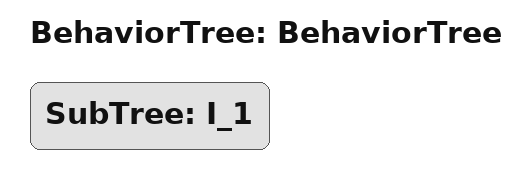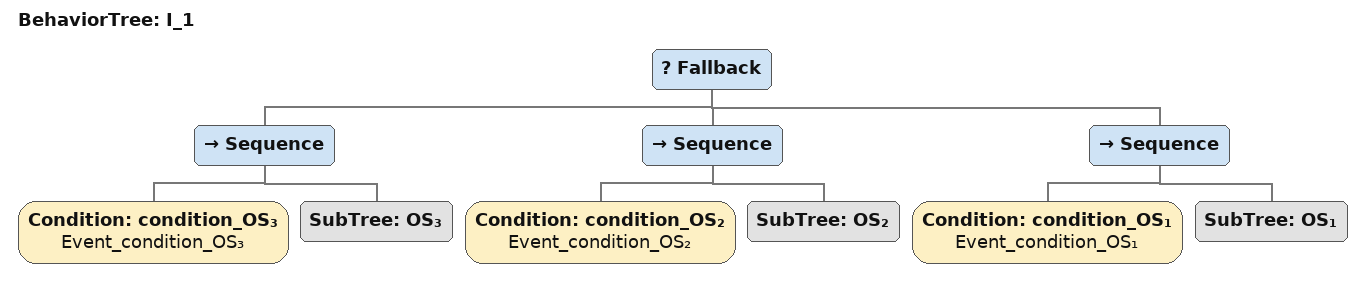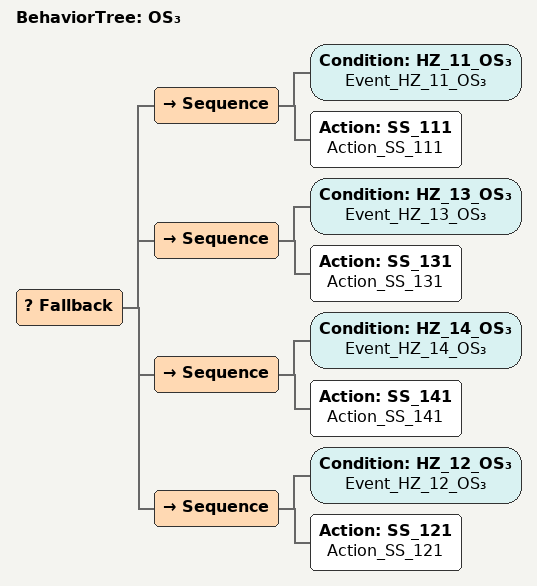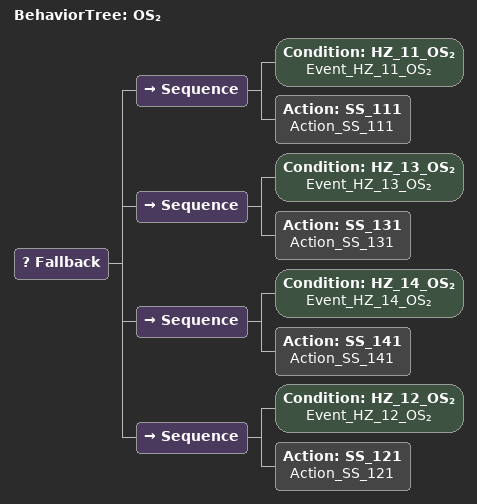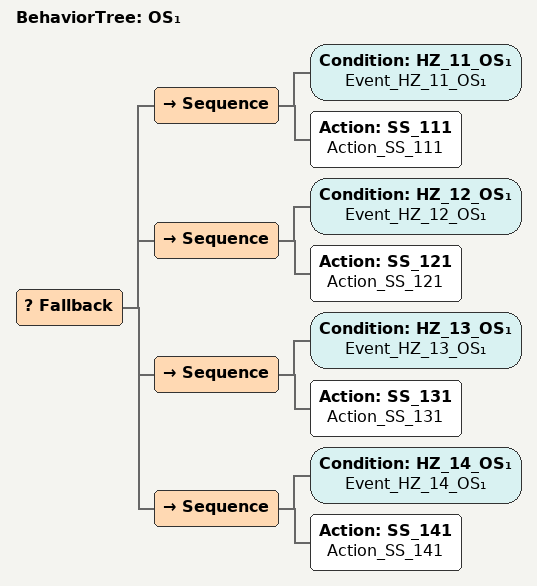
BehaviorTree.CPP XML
<?xml version="1.0" ?>
<root main_tree_to_execute="BehaviorTree">
  <BehaviorTree ID="BehaviorTree">
    <SubTree ID="I_1"/>
  </BehaviorTree>
  <BehaviorTree ID="I_1">
    <Fallback>
      <Sequence>
        <Condition ID="condition_OS₃" name="Event_condition_OS₃"/>
        <SubTree ID="OS₃"/>
      </Sequence>
      <Sequence>
        <Condition ID="condition_OS₂" name="Event_condition_OS₂"/>
        <SubTree ID="OS₂"/>
      </Sequence>
      <Sequence>
        <Condition ID="condition_OS₁" name="Event_condition_OS₁"/>
        <SubTree ID="OS₁"/>
      </Sequence>
    </Fallback>
  </BehaviorTree>
  <BehaviorTree ID="OS₃">
    <Fallback>
      <Sequence>
        <Condition ID="HZ_11_OS₃" name="Event_HZ_11_OS₃"/>
        <Action ID="SS_111" name="Action_SS_111"/>
      </Sequence>
      <Sequence>
        <Condition ID="HZ_13_OS₃" name="Event_HZ_13_OS₃"/>
        <Action ID="SS_131" name="Action_SS_131"/>
      </Sequence>
      <Sequence>
        <Condition ID="HZ_14_OS₃" name="Event_HZ_14_OS₃"/>
        <Action ID="SS_141" name="Action_SS_141"/>
      </Sequence>
      <Sequence>
        <Condition ID="HZ_12_OS₃" name="Event_HZ_12_OS₃"/>
        <Action ID="SS_121" name="Action_SS_121"/>
      </Sequence>
    </Fallback>
  </BehaviorTree>
  <BehaviorTree ID="OS₂">
    <Fallback>
      <Sequence>
        <Condition ID="HZ_11_OS₂" name="Event_HZ_11_OS₂"/>
        <Action ID="SS_111" name="Action_SS_111"/>
      </Sequence>
      <Sequence>
        <Condition ID="HZ_13_OS₂" name="Event_HZ_13_OS₂"/>
        <Action ID="SS_131" name="Action_SS_131"/>
      </Sequence>
      <Sequence>
        <Condition ID="HZ_14_OS₂" name="Event_HZ_14_OS₂"/>
        <Action ID="SS_141" name="Action_SS_141"/>
      </Sequence>
      <Sequence>
        <Condition ID="HZ_12_OS₂" name="Event_HZ_12_OS₂"/>
        <Action ID="SS_121" name="Action_SS_121"/>
      </Sequence>
    </Fallback>
  </BehaviorTree>
  <BehaviorTree ID="OS₁">
    <Fallback>
      <Sequence>
        <Condition ID="HZ_11_OS₁" name="Event_HZ_11_OS₁"/>
        <Action ID="SS_111" name="Action_SS_111"/>
      </Sequence>
      <Sequence>
        <Condition ID="HZ_12_OS₁" name="Event_HZ_12_OS₁"/>
        <Action ID="SS_121" name="Action_SS_121"/>
      </Sequence>
      <Sequence>
        <Condition ID="HZ_13_OS₁" name="Event_HZ_13_OS₁"/>
        <Action ID="SS_131" name="Action_SS_131"/>
      </Sequence>
      <Sequence>
        <Condition ID="HZ_14_OS₁" name="Event_HZ_14_OS₁"/>
        <Action ID="SS_141" name="Action_SS_141"/>
      </Sequence>
    </Fallback>
  </BehaviorTree>
</root>
